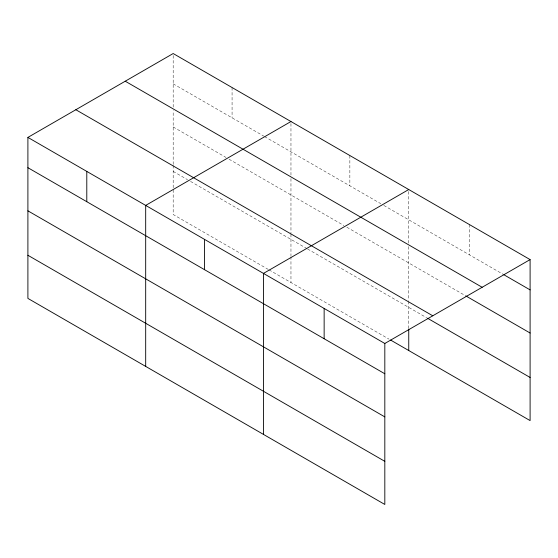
<?xml version="1.0" encoding="UTF-8"?>
<svg xmlns="http://www.w3.org/2000/svg" width="558" height="558" viewBox="0 0 558 558"><rect width="100%" height="100%" fill="white"/><g stroke="black" fill="none" stroke-linecap="round" stroke-linejoin="round"><path stroke-width="0.42" stroke-dasharray="2.79 2.09" d="M173.182 164.422L173.182 110.568M173.182 107.115L173.182 53.533M290.962 178.567L290.962 233.3M290.962 175.114L290.962 121.532M408.749 246.573L408.749 300.427M408.749 243.121L408.749 189.532M173.182 83.826L263.781 136.131M264.541 136.571L380.814 203.698M383.834 205.442L503.135 274.32M173.182 126.959L226.032 157.468M229.052 159.211L343.819 225.474M346.839 227.218L464.933 295.398M173.182 171.397L187.523 179.676M190.543 181.42L306.816 248.547M307.577 248.987L426.724 317.781M268.314 269.451L173.182 214.523L173.182 165.294M269.068 269.884L389.114 339.194M469.424 224.567L469.424 254.86M408.749 301.299L408.749 328.104M349.859 155.536L349.859 185.828M290.962 234.172L290.962 255.787M290.962 256.652L290.962 282.529M232.072 87.529L232.072 117.829"/><path stroke-width="0.84" d="M384.818 416.896L384.818 343.477L27.9 137.407L27.9 298.404L384.818 504.467L384.818 416.896L27.9 210.833M390.628 340.066L530.1 420.593L530.1 259.596L173.182 53.533L27.9 137.407M290.962 121.532L145.687 205.407L145.687 366.404M408.749 189.532L263.467 273.413L263.467 434.403M384.818 343.477L530.1 259.596M503.881 274.752L530.1 289.888M125.236 81.21L482.161 287.279M465.679 295.831L530.1 333.021M75.839 109.731L432.764 315.793M427.477 318.213L530.1 377.459M27.9 167.7L384.818 373.769M27.9 255.271L384.818 461.34M408.749 328.962L408.749 350.529M324.142 308.441L324.142 338.734M204.577 239.41L204.577 269.702M86.79 171.411L86.79 201.703"/></g></svg>
